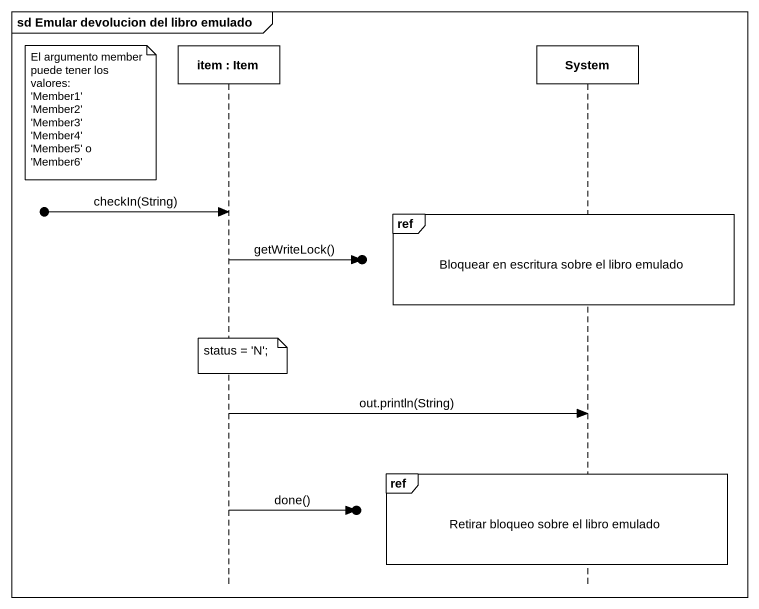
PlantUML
@startuml
mainframe sd Emular devolucion del libro emulado
hide footbox
participant "item : Item" as item
participant System

note left of item
  El argumento member puede tener los valores:
  ~'Member1'
  ~'Member2'
  ~'Member3'
  ~'Member4'
  ~'Member5' o
  ~'Member6'
end note
[o-> item : checkIn(String)
ref over System : Bloquear en escritura sobre el libro emulado
item ->o] : getWriteLock()
note over item : status = 'N';
item -> System : out.println(String)
ref over System : Retirar bloqueo sobre el libro emulado
item ->o] : done()
@enduml
